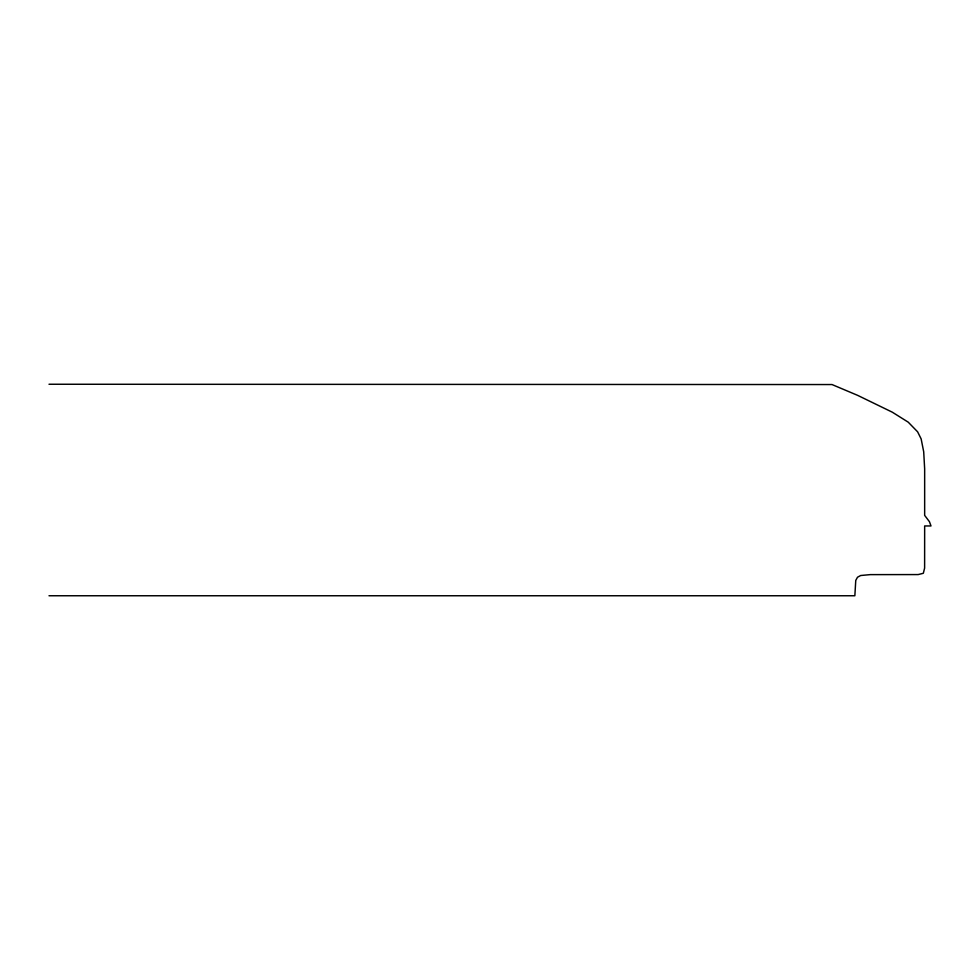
<?xml version="1.0" encoding="UTF-8"?>
<svg xmlns="http://www.w3.org/2000/svg" width="980" height="980" viewBox="0 0 980 980"><rect width="100%" height="100%" fill="white"/><g stroke="black" fill="none" stroke-linecap="round" stroke-linejoin="round"><path stroke-width="1.47" d="M49 384.246L832.02 384.552L857.696 395.381L892.302 412.188L908.227 422.172L917.611 431.813L921.139 438.893L923.699 451.755L924.655 468.844L924.655 515.382L929.42 521.666L931 525.954L924.655 525.954L924.618 568.106L923.332 573.288L918.162 574.574L870.277 574.623L860.661 575.517L857.5 577.245L855.761 580.417L854.854 595.754L49 595.754"/></g></svg>
